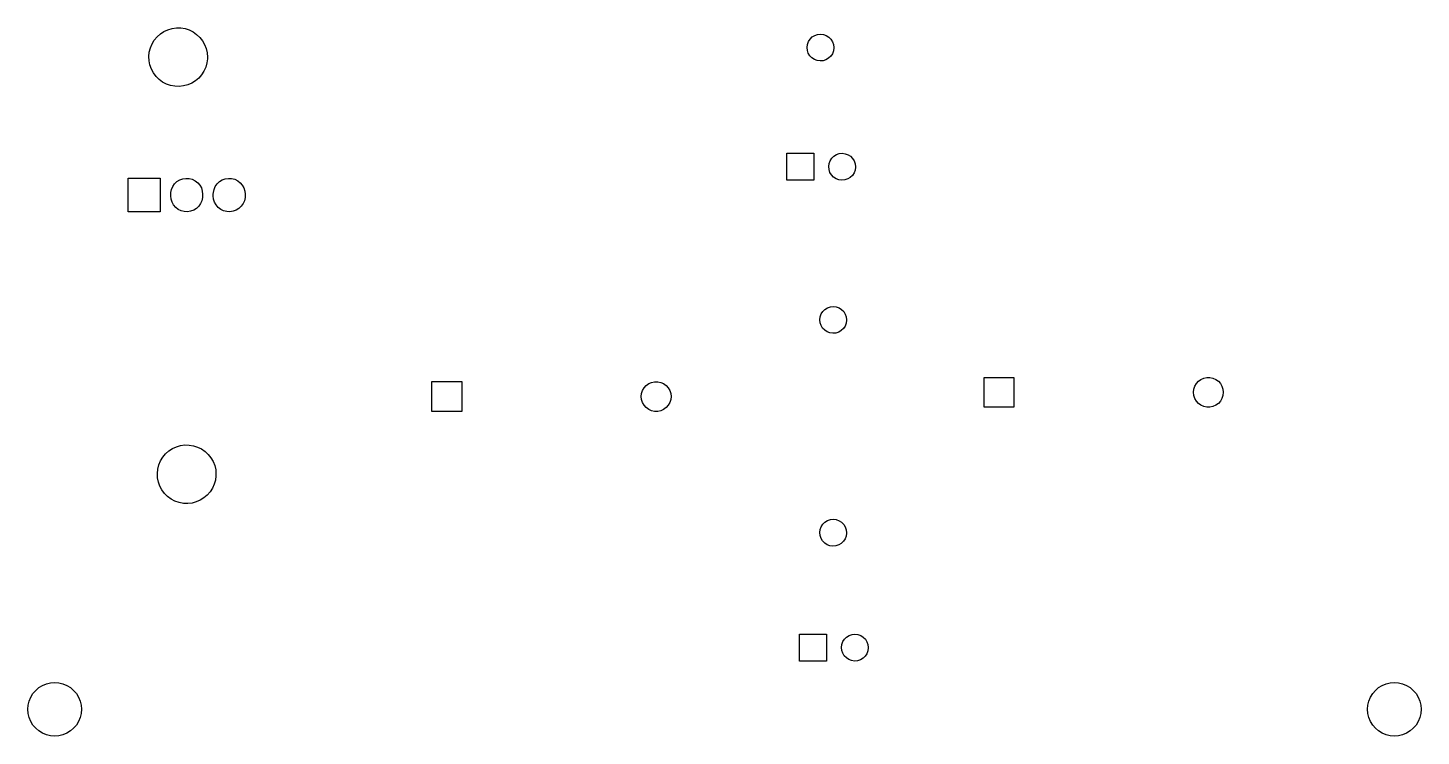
# Model space of a CAD drawing. Extents: x 78.4 to 161.6, y -136.6 to -50.4.
# Drawn here: x 78.4 to 161.6, y -136.6 to -94.3 of the extents above; entities that cross this region are included whole.
import ezdxf

# ---------------------------------------------------------------- set-up
doc = ezdxf.new("R2010")
doc.units = 0
doc.layers.add('BLACK', color=7, linetype='CONTINUOUS')

msp = doc.modelspace()

# ---------------------------------------------------------------- linework, layer by layer
at = {"layer": 'BLACK', "linetype": 'CONTINUOUS'}
for p, q in [((86.1172, -94.8603), (86.3107, -94.6876)), ((86.3107, -94.6876), (86.5276, -94.5454)), ((86.5276, -94.5454), (86.7631, -94.4368)), ((86.7631, -94.4368), (87.0122, -94.3642)), ((87.0122, -94.3642), (87.2692, -94.3293)), ((87.2692, -94.3293), (87.5285, -94.3327)), ((87.5285, -94.3327), (87.7845, -94.3744)), ((87.7845, -94.3744), (88.0316, -94.4534)), ((88.0316, -94.4534), (88.2642, -94.5681)), ((88.2642, -94.5681), (88.4773, -94.716)), ((88.4773, -94.716), (88.6662, -94.8937)), ((125.237, -94.8736), (125.389, -94.7801)), ((125.389, -94.7801), (125.558, -94.7227)), ((125.558, -94.7227), (125.736, -94.704)), ((125.736, -94.704), (125.913, -94.7251)), ((125.913, -94.7251), (126.081, -94.785)), ((126.081, -94.785), (126.231, -94.8805)), ((85.6526, -95.7721), (85.7164, -95.5207)), ((85.7164, -95.5207), (85.8167, -95.2815)), ((85.8167, -95.2815), (85.9513, -95.0598)), ((85.9513, -95.0598), (86.1172, -94.8603)), ((88.6662, -94.8937), (88.8268, -95.0974)), ((88.8268, -95.0974), (88.9555, -95.3226)), ((88.9555, -95.3226), (89.0495, -95.5643)), ((89.0495, -95.5643), (89.1068, -95.8173)), ((124.93, -95.4928), (124.952, -95.3159)), ((124.947, -95.6703), (124.93, -95.4928)), ((125.004, -95.8396), (124.947, -95.6703)), ((124.952, -95.3159), (125.013, -95.1483)), ((125.013, -95.1483), (125.11, -94.9984)), ((125.11, -94.9984), (125.237, -94.8736)), ((126.231, -94.8805), (126.357, -95.0071)), ((126.357, -95.0071), (126.451, -95.1583)), ((126.451, -95.1583), (126.51, -95.3268)), ((126.53, -95.5263), (126.505, -95.703)), ((126.51, -95.3268), (126.53, -95.504)), ((126.53, -95.504), (126.53, -95.5263)), ((85.6266, -96.0302), (85.6526, -95.7721)), ((85.639, -96.2893), (85.6266, -96.0302)), ((85.6896, -96.5437), (85.639, -96.2893)), ((89.0909, -96.4249), (89.0205, -96.6745)), ((89.1236, -96.1676), (89.0909, -96.4249)), ((89.1068, -95.8173), (89.126, -96.076)), ((89.126, -96.076), (89.1236, -96.1676)), ((125.096, -95.9921), (125.004, -95.8396)), ((125.22, -96.1204), (125.096, -95.9921)), ((125.369, -96.2181), (125.22, -96.1204)), ((125.536, -96.2802), (125.369, -96.2181)), ((125.713, -96.3038), (125.536, -96.2802)), ((125.891, -96.2877), (125.713, -96.3038)), ((126.06, -96.2325), (125.891, -96.2877)), ((126.214, -96.1412), (126.06, -96.2325)), ((126.343, -96.0182), (126.214, -96.1412)), ((126.442, -95.8697), (126.343, -96.0182)), ((126.505, -95.703), (126.442, -95.8697)), ((85.7773, -96.7878), (85.6896, -96.5437)), ((85.9001, -97.0163), (85.7773, -96.7878)), ((86.0553, -97.2241), (85.9001, -97.0163)), ((86.2395, -97.4067), (86.0553, -97.2241)), ((88.6026, -97.3242), (88.4046, -97.4918)), ((88.7736, -97.1292), (88.6026, -97.3242)), ((88.9139, -96.911), (88.7736, -97.1292)), ((89.0205, -96.6745), (88.9139, -96.911)), ((86.4486, -97.5601), (86.2395, -97.4067)), ((86.6782, -97.6809), (86.4486, -97.5601)), ((86.9231, -97.7664), (86.6782, -97.6809)), ((87.1779, -97.8148), (86.9231, -97.7664)), ((87.4371, -97.8249), (87.1779, -97.8148)), ((87.6949, -97.7967), (87.4371, -97.8249)), ((87.9457, -97.7307), (87.6949, -97.7967)), ((88.1841, -97.6283), (87.9457, -97.7307)), ((88.4046, -97.4918), (88.1841, -97.6283)), ((123.725, -103.416), (123.725, -101.816)), ((123.725, -101.816), (125.325, -101.816)), ((125.325, -101.816), (125.325, -103.416)), ((126.247, -102.428), (126.308, -102.26)), ((126.308, -102.26), (126.405, -102.11)), ((126.405, -102.11), (126.532, -101.986)), ((126.532, -101.986), (126.684, -101.892)), ((126.684, -101.892), (126.853, -101.835)), ((126.853, -101.835), (127.03, -101.816)), ((127.03, -101.816), (127.208, -101.837)), ((127.208, -101.837), (127.376, -101.897)), ((127.376, -101.897), (127.526, -101.993)), ((127.526, -101.993), (127.652, -102.119)), ((127.652, -102.119), (127.746, -102.27)), ((127.746, -102.27), (127.805, -102.439)), ((126.225, -102.605), (126.247, -102.428)), ((126.242, -102.782), (126.225, -102.605)), ((126.299, -102.952), (126.242, -102.782)), ((126.391, -103.104), (126.299, -102.952)), ((126.515, -103.232), (126.391, -103.104)), ((127.638, -103.13), (127.509, -103.253)), ((127.736, -102.982), (127.638, -103.13)), ((127.8, -102.815), (127.736, -102.982)), ((127.825, -102.638), (127.8, -102.815)), ((127.805, -102.439), (127.825, -102.616)), ((127.825, -102.616), (127.825, -102.638)), ((84.3915, -105.308), (84.3915, -103.308)), ((84.3915, -103.308), (86.2965, -103.308)), ((86.2965, -103.308), (86.2965, -105.308)), ((86.9367, -104.161), (86.9761, -103.972)), ((86.9761, -103.972), (87.0525, -103.796)), ((87.0525, -103.796), (87.163, -103.638)), ((87.163, -103.638), (87.3028, -103.506)), ((87.3028, -103.506), (87.4665, -103.404)), ((87.4665, -103.404), (87.6471, -103.338)), ((87.6471, -103.338), (87.8375, -103.309)), ((87.8375, -103.309), (88.0297, -103.319)), ((88.0297, -103.319), (88.216, -103.368)), ((88.216, -103.368), (88.3887, -103.453)), ((88.3887, -103.453), (88.5409, -103.571)), ((88.5409, -103.571), (88.6661, -103.717)), ((88.6661, -103.717), (88.7595, -103.885)), ((88.7595, -103.885), (88.817, -104.069)), ((89.4767, -104.161), (89.5161, -103.972)), ((89.5161, -103.972), (89.5925, -103.796)), ((89.5925, -103.796), (89.703, -103.638)), ((89.703, -103.638), (89.8428, -103.506)), ((89.8428, -103.506), (90.0065, -103.404)), ((90.0065, -103.404), (90.1871, -103.338)), ((90.1871, -103.338), (90.3775, -103.309)), ((90.3775, -103.309), (90.5697, -103.319)), ((90.5697, -103.319), (90.756, -103.368)), ((90.756, -103.368), (90.9287, -103.453)), ((90.9287, -103.453), (91.0809, -103.571)), ((91.0809, -103.571), (91.2061, -103.717)), ((91.2061, -103.717), (91.2995, -103.885)), ((91.2995, -103.885), (91.357, -104.069)), ((125.325, -103.416), (123.725, -103.416)), ((126.664, -103.33), (126.515, -103.232)), ((126.831, -103.392), (126.664, -103.33)), ((127.008, -103.416), (126.831, -103.392)), ((127.186, -103.4), (127.008, -103.416)), ((127.355, -103.345), (127.186, -103.4)), ((127.509, -103.253), (127.355, -103.345)), ((86.9315, -104.26), (86.9367, -104.161)), ((86.9315, -104.355), (86.9315, -104.26)), ((86.951, -104.547), (86.9315, -104.355)), ((87.0085, -104.731), (86.951, -104.547)), ((87.1019, -104.899), (87.0085, -104.731)), ((88.7155, -104.82), (88.605, -104.978)), ((88.7919, -104.644), (88.7155, -104.82)), ((88.8313, -104.455), (88.7919, -104.644)), ((88.817, -104.069), (88.8365, -104.26)), ((88.8365, -104.355), (88.8313, -104.455)), ((88.8365, -104.26), (88.8365, -104.355)), ((89.4715, -104.26), (89.4767, -104.161)), ((89.4715, -104.355), (89.4715, -104.26)), ((89.491, -104.547), (89.4715, -104.355)), ((89.5485, -104.731), (89.491, -104.547)), ((89.6419, -104.899), (89.5485, -104.731)), ((91.2555, -104.82), (91.145, -104.978)), ((91.3319, -104.644), (91.2555, -104.82)), ((91.3713, -104.455), (91.3319, -104.644)), ((91.357, -104.069), (91.3765, -104.26)), ((91.3765, -104.355), (91.3713, -104.455)), ((91.3765, -104.26), (91.3765, -104.355)), ((86.2965, -105.308), (84.3915, -105.308)), ((87.2271, -105.045), (87.1019, -104.899)), ((87.3793, -105.163), (87.2271, -105.045)), ((87.552, -105.248), (87.3793, -105.163)), ((87.7383, -105.297), (87.552, -105.248)), ((87.9305, -105.307), (87.7383, -105.297)), ((88.1209, -105.278), (87.9305, -105.307)), ((88.3015, -105.212), (88.1209, -105.278)), ((88.4652, -105.11), (88.3015, -105.212)), ((88.605, -104.978), (88.4652, -105.11)), ((89.7671, -105.045), (89.6419, -104.899)), ((89.9193, -105.163), (89.7671, -105.045)), ((90.092, -105.248), (89.9193, -105.163)), ((90.2783, -105.297), (90.092, -105.248)), ((90.4705, -105.307), (90.2783, -105.297)), ((90.6609, -105.278), (90.4705, -105.307)), ((90.8415, -105.212), (90.6609, -105.278)), ((91.0052, -105.11), (90.8415, -105.212)), ((91.145, -104.978), (91.0052, -105.11)), ((125.714, -111.572), (125.775, -111.404)), ((125.775, -111.404), (125.872, -111.254)), ((125.872, -111.254), (125.999, -111.13)), ((125.999, -111.13), (126.151, -111.036)), ((126.151, -111.036), (126.32, -110.979)), ((126.32, -110.979), (126.498, -110.96)), ((126.498, -110.96), (126.675, -110.981)), ((126.675, -110.981), (126.843, -111.041)), ((126.843, -111.041), (126.993, -111.137)), ((126.993, -111.137), (127.119, -111.263)), ((127.119, -111.263), (127.213, -111.414)), ((127.213, -111.414), (127.272, -111.583)), ((125.692, -111.749), (125.714, -111.572)), ((125.709, -111.926), (125.692, -111.749)), ((125.766, -112.096), (125.709, -111.926)), ((125.858, -112.248), (125.766, -112.096)), ((125.982, -112.376), (125.858, -112.248)), ((127.105, -112.274), (126.976, -112.397)), ((127.204, -112.126), (127.105, -112.274)), ((127.267, -111.959), (127.204, -112.126)), ((127.292, -111.782), (127.267, -111.959)), ((127.272, -111.583), (127.292, -111.76)), ((127.292, -111.76), (127.292, -111.782)), ((126.131, -112.474), (125.982, -112.376)), ((126.298, -112.536), (126.131, -112.474)), ((126.475, -112.56), (126.298, -112.536)), ((126.653, -112.544), (126.475, -112.56)), ((126.822, -112.489), (126.653, -112.544)), ((126.976, -112.397), (126.822, -112.489)), ((102.532, -117.221), (102.532, -115.443)), ((102.532, -115.443), (104.31, -115.443)), ((104.31, -115.443), (104.31, -117.221)), ((115.323, -115.671), (115.473, -115.562)), ((115.473, -115.562), (115.643, -115.487)), ((115.643, -115.487), (115.825, -115.448)), ((115.825, -115.448), (116.011, -115.448)), ((116.011, -115.448), (116.193, -115.487)), ((116.193, -115.487), (116.362, -115.562)), ((116.362, -115.562), (116.513, -115.671)), ((135.509, -116.967), (135.509, -115.189)), ((135.509, -115.189), (137.287, -115.189)), ((137.287, -115.189), (137.287, -116.967)), ((148.083, -115.716), (148.176, -115.555)), ((148.176, -115.555), (148.3, -115.417)), ((148.3, -115.417), (148.45, -115.308)), ((148.45, -115.308), (148.62, -115.233)), ((148.62, -115.233), (148.802, -115.194)), ((148.802, -115.194), (148.988, -115.194)), ((148.988, -115.194), (149.17, -115.233)), ((149.17, -115.233), (149.339, -115.308)), ((149.339, -115.308), (149.49, -115.417)), ((149.49, -115.417), (149.614, -115.555)), ((149.614, -115.555), (149.707, -115.716)), ((115.029, -116.332), (115.048, -116.147)), ((115.048, -116.517), (115.029, -116.332)), ((115.048, -116.147), (115.106, -115.97)), ((115.106, -115.97), (115.199, -115.809)), ((115.199, -115.809), (115.323, -115.671)), ((116.513, -115.671), (116.637, -115.809)), ((116.637, -115.809), (116.73, -115.97)), ((116.73, -115.97), (116.787, -116.147)), ((116.787, -116.147), (116.807, -116.332)), ((116.807, -116.332), (116.787, -116.517)), ((148.006, -116.078), (148.025, -115.893)), ((148.025, -116.263), (148.006, -116.078)), ((148.025, -115.893), (148.083, -115.716)), ((148.083, -116.44), (148.025, -116.263)), ((148.176, -116.601), (148.083, -116.44)), ((149.707, -116.44), (149.614, -116.601)), ((149.707, -115.716), (149.764, -115.893)), ((149.764, -116.263), (149.707, -116.44)), ((149.764, -115.893), (149.784, -116.078)), ((149.784, -116.078), (149.764, -116.263)), ((104.31, -117.221), (102.532, -117.221)), ((115.106, -116.694), (115.048, -116.517)), ((115.199, -116.855), (115.106, -116.694)), ((115.323, -116.993), (115.199, -116.855)), ((115.473, -117.102), (115.323, -116.993)), ((115.643, -117.177), (115.473, -117.102)), ((115.825, -117.216), (115.643, -117.177)), ((116.011, -117.216), (115.825, -117.216)), ((116.193, -117.177), (116.011, -117.216)), ((116.362, -117.102), (116.193, -117.177)), ((116.513, -116.993), (116.362, -117.102)), ((116.637, -116.855), (116.513, -116.993)), ((116.73, -116.694), (116.637, -116.855)), ((116.787, -116.517), (116.73, -116.694)), ((137.287, -116.967), (135.509, -116.967)), ((148.3, -116.739), (148.176, -116.601)), ((148.45, -116.848), (148.3, -116.739)), ((148.62, -116.923), (148.45, -116.848)), ((148.802, -116.962), (148.62, -116.923)), ((148.988, -116.962), (148.802, -116.962)), ((149.17, -116.923), (148.988, -116.962)), ((149.339, -116.848), (149.17, -116.923)), ((149.49, -116.739), (149.339, -116.848)), ((149.614, -116.601), (149.49, -116.739)), ((86.4593, -119.952), (86.6252, -119.752)), ((86.6252, -119.752), (86.8187, -119.58)), ((86.8187, -119.58), (87.0356, -119.437)), ((87.0356, -119.437), (87.2711, -119.329)), ((87.2711, -119.329), (87.5202, -119.256)), ((87.5202, -119.256), (87.7772, -119.221)), ((87.7772, -119.221), (88.0365, -119.225)), ((88.0365, -119.225), (88.2925, -119.266)), ((88.2925, -119.266), (88.5396, -119.345)), ((88.5396, -119.345), (88.7722, -119.46)), ((88.7722, -119.46), (88.9853, -119.608)), ((88.9853, -119.608), (89.1742, -119.786)), ((89.1742, -119.786), (89.3348, -119.989)), ((86.1606, -120.664), (86.2244, -120.413)), ((86.2244, -120.413), (86.3247, -120.174)), ((86.3247, -120.174), (86.4593, -119.952)), ((89.3348, -119.989), (89.4635, -120.215)), ((89.4635, -120.215), (89.5575, -120.456)), ((89.5575, -120.456), (89.6148, -120.709)), ((86.1346, -120.922), (86.1606, -120.664)), ((86.147, -121.181), (86.1346, -120.922)), ((86.1976, -121.436), (86.147, -121.181)), ((86.2853, -121.68), (86.1976, -121.436)), ((89.5989, -121.317), (89.5285, -121.567)), ((89.6316, -121.06), (89.5989, -121.317)), ((89.6148, -120.709), (89.634, -120.968)), ((89.634, -120.968), (89.6316, -121.06)), ((86.4081, -121.908), (86.2853, -121.68)), ((86.5633, -122.116), (86.4081, -121.908)), ((86.7475, -122.299), (86.5633, -122.116)), ((86.9566, -122.452), (86.7475, -122.299)), ((89.1106, -122.216), (88.9126, -122.384)), ((89.2816, -122.021), (89.1106, -122.216)), ((89.4219, -121.803), (89.2816, -122.021)), ((89.5285, -121.567), (89.4219, -121.803)), ((87.1862, -122.573), (86.9566, -122.452)), ((87.4311, -122.658), (87.1862, -122.573)), ((87.6859, -122.707), (87.4311, -122.658)), ((87.9451, -122.717), (87.6859, -122.707)), ((88.2029, -122.689), (87.9451, -122.717)), ((88.4537, -122.623), (88.2029, -122.689)), ((88.6921, -122.52), (88.4537, -122.623)), ((88.9126, -122.384), (88.6921, -122.52)), ((125.775, -124.104), (125.872, -123.954)), ((125.872, -123.954), (125.999, -123.83)), ((125.999, -123.83), (126.151, -123.736)), ((126.151, -123.736), (126.32, -123.679)), ((126.32, -123.679), (126.498, -123.66)), ((126.498, -123.66), (126.675, -123.681)), ((126.675, -123.681), (126.843, -123.741)), ((126.843, -123.741), (126.993, -123.837)), ((126.993, -123.837), (127.119, -123.963)), ((127.119, -123.963), (127.213, -124.114)), ((125.692, -124.449), (125.714, -124.272)), ((125.709, -124.626), (125.692, -124.449)), ((125.766, -124.796), (125.709, -124.626)), ((125.714, -124.272), (125.775, -124.104)), ((125.858, -124.948), (125.766, -124.796)), ((127.267, -124.659), (127.204, -124.826)), ((127.213, -124.114), (127.272, -124.283)), ((127.292, -124.482), (127.267, -124.659)), ((127.272, -124.283), (127.292, -124.46)), ((127.292, -124.46), (127.292, -124.482)), ((125.982, -125.076), (125.858, -124.948)), ((126.131, -125.174), (125.982, -125.076)), ((126.298, -125.236), (126.131, -125.174)), ((126.475, -125.26), (126.298, -125.236)), ((126.653, -125.244), (126.475, -125.26)), ((126.822, -125.189), (126.653, -125.244)), ((126.976, -125.097), (126.822, -125.189)), ((127.105, -124.974), (126.976, -125.097)), ((127.204, -124.826), (127.105, -124.974)), ((124.487, -132.118), (124.487, -130.518)), ((124.487, -130.518), (126.087, -130.518)), ((126.087, -130.518), (126.087, -132.118)), ((127.294, -130.688), (127.446, -130.594)), ((127.446, -130.594), (127.615, -130.537)), ((127.615, -130.537), (127.792, -130.518)), ((127.792, -130.518), (127.97, -130.539)), ((127.97, -130.539), (128.138, -130.599)), ((128.138, -130.599), (128.288, -130.695)), ((126.987, -131.307), (127.009, -131.13)), ((127.004, -131.484), (126.987, -131.307)), ((127.009, -131.13), (127.07, -130.962)), ((127.07, -130.962), (127.167, -130.812)), ((127.167, -130.812), (127.294, -130.688)), ((128.288, -130.695), (128.414, -130.821)), ((128.414, -130.821), (128.508, -130.972)), ((128.508, -130.972), (128.567, -131.141)), ((128.587, -131.34), (128.562, -131.517)), ((128.567, -131.141), (128.587, -131.318)), ((128.587, -131.318), (128.587, -131.34)), ((126.087, -132.118), (124.487, -132.118)), ((127.061, -131.654), (127.004, -131.484)), ((127.153, -131.806), (127.061, -131.654)), ((127.277, -131.934), (127.153, -131.806)), ((127.426, -132.032), (127.277, -131.934)), ((127.593, -132.094), (127.426, -132.032)), ((127.77, -132.118), (127.593, -132.094)), ((127.948, -132.102), (127.77, -132.118)), ((128.117, -132.047), (127.948, -132.102)), ((128.271, -131.955), (128.117, -132.047)), ((128.4, -131.832), (128.271, -131.955)), ((128.498, -131.684), (128.4, -131.832)), ((128.562, -131.517), (128.498, -131.684)), ((78.7056, -134.06), (78.8686, -133.869)), ((78.8686, -133.869), (79.0595, -133.706)), ((79.0595, -133.706), (79.2736, -133.574)), ((79.2736, -133.574), (79.5056, -133.478)), ((79.5056, -133.478), (79.7497, -133.42)), ((79.7497, -133.42), (80, -133.4)), ((80, -133.4), (80.2503, -133.42)), ((80.2503, -133.42), (80.4944, -133.478)), ((80.4944, -133.478), (80.7264, -133.574)), ((80.7264, -133.574), (80.9405, -133.706)), ((80.9405, -133.706), (81.1314, -133.869)), ((81.1314, -133.869), (81.2944, -134.06)), ((158.706, -134.06), (158.869, -133.869)), ((158.869, -133.869), (159.06, -133.706)), ((159.06, -133.706), (159.274, -133.574)), ((159.274, -133.574), (159.506, -133.478)), ((159.506, -133.478), (159.75, -133.42)), ((159.75, -133.42), (160, -133.4)), ((160, -133.4), (160.25, -133.42)), ((160.25, -133.42), (160.494, -133.478)), ((160.494, -133.478), (160.726, -133.574)), ((160.726, -133.574), (160.94, -133.706)), ((160.94, -133.706), (161.131, -133.869)), ((161.131, -133.869), (161.294, -134.06)), ((78.4, -135), (78.4197, -134.75)), ((78.4197, -134.75), (78.4783, -134.506)), ((78.4783, -134.506), (78.5744, -134.274)), ((78.5744, -134.274), (78.7056, -134.06)), ((81.2944, -134.06), (81.4256, -134.274)), ((81.4256, -134.274), (81.5217, -134.506)), ((81.5217, -134.506), (81.5803, -134.75)), ((81.5803, -134.75), (81.6, -135)), ((158.4, -135), (158.42, -134.75)), ((158.42, -134.75), (158.478, -134.506)), ((158.478, -134.506), (158.574, -134.274)), ((158.574, -134.274), (158.706, -134.06)), ((161.294, -134.06), (161.426, -134.274)), ((161.426, -134.274), (161.522, -134.506)), ((161.522, -134.506), (161.58, -134.75)), ((161.58, -134.75), (161.6, -135)), ((78.4197, -135.25), (78.4, -135)), ((78.4783, -135.494), (78.4197, -135.25)), ((78.5744, -135.726), (78.4783, -135.494)), ((81.5217, -135.494), (81.4256, -135.726)), ((81.5803, -135.25), (81.5217, -135.494)), ((81.6, -135), (81.5803, -135.25)), ((158.42, -135.25), (158.4, -135)), ((158.478, -135.494), (158.42, -135.25)), ((158.574, -135.726), (158.478, -135.494)), ((161.522, -135.494), (161.426, -135.726)), ((161.58, -135.25), (161.522, -135.494)), ((161.6, -135), (161.58, -135.25)), ((78.7056, -135.94), (78.5744, -135.726)), ((78.8686, -136.131), (78.7056, -135.94)), ((79.0595, -136.294), (78.8686, -136.131)), ((79.2736, -136.426), (79.0595, -136.294)), ((79.5056, -136.522), (79.2736, -136.426)), ((80.7264, -136.426), (80.4944, -136.522)), ((80.9405, -136.294), (80.7264, -136.426)), ((81.1314, -136.131), (80.9405, -136.294)), ((81.2944, -135.94), (81.1314, -136.131)), ((81.4256, -135.726), (81.2944, -135.94)), ((158.706, -135.94), (158.574, -135.726)), ((158.869, -136.131), (158.706, -135.94)), ((159.06, -136.294), (158.869, -136.131)), ((159.274, -136.426), (159.06, -136.294)), ((159.506, -136.522), (159.274, -136.426)), ((160.726, -136.426), (160.494, -136.522)), ((160.94, -136.294), (160.726, -136.426)), ((161.131, -136.131), (160.94, -136.294)), ((161.294, -135.94), (161.131, -136.131)), ((161.426, -135.726), (161.294, -135.94)), ((79.7497, -136.58), (79.5056, -136.522)), ((80, -136.6), (79.7497, -136.58)), ((80.2503, -136.58), (80, -136.6)), ((80.4944, -136.522), (80.2503, -136.58)), ((159.75, -136.58), (159.506, -136.522)), ((160, -136.6), (159.75, -136.58)), ((160.25, -136.58), (160, -136.6)), ((160.494, -136.522), (160.25, -136.58))]:
    msp.add_line(p, q, dxfattribs=at)

doc.saveas('drawing.dxf')
